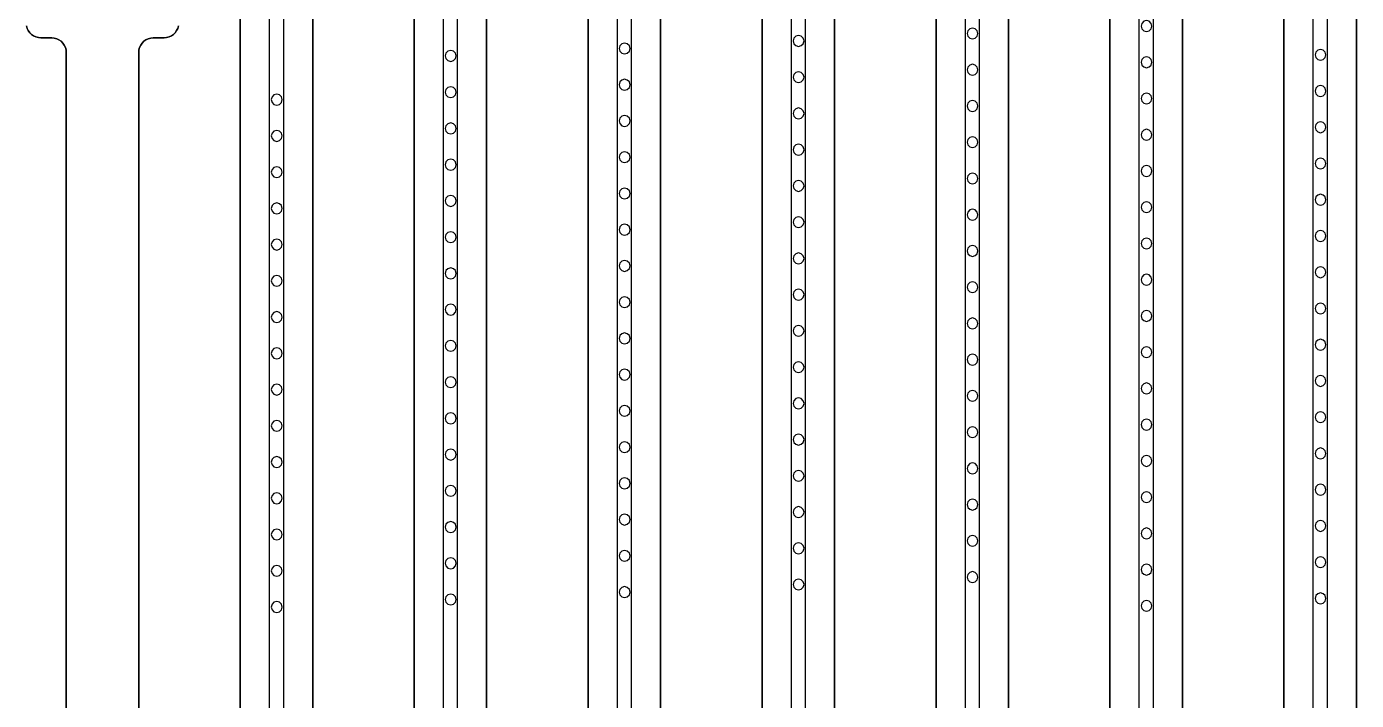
# Model space of a CAD drawing. Header units: metres. Extents: x -1550 to 1550, y -904 to 26100.
# Drawn here: x -771.5 to -588, y 6092.4 to 6185.3 of the extents above; entities that cross this region are included whole.
import ezdxf

# ---------------------------------------------------------------- set-up
doc = ezdxf.new("R2010")
doc.units = ezdxf.units.M
for name, color, linetype in [('Metal', 4, 'CONTINUOUS'), ('pattern_ionp', 7, 'CONTINUOUS'), ('Polyimide', 3, 'CONTINUOUS'), ('Polyimide_Negative', 5, 'CONTINUOUS')]:
    doc.layers.add(name, color=color, linetype=linetype)

msp = doc.modelspace()

# ---------------------------------------------------------------- linework, layer by layer
at = {"layer": 'Metal'}
for points in [[(-738, 11993.5), (-738, 5948.82)], [(-736, 5948.82), (-736, 11993.5)], [(-714, 11993.5), (-714, 5694.85)], [(-712, 5694.85), (-712, 11993.5)], [(-690, 11993.5), (-690, 5440.88)], [(-688, 5440.88), (-688, 11993.5)], [(-666, 11993.5), (-666, 5186.91)], [(-664, 5186.91), (-664, 11993.5)], [(-640, 4932.94), (-640, 11993.5), (-642, 11993.5), (-642, 11993.5), (-642, 4932.94)], [(-616, 4678.98), (-616, 11993.5), (-618, 11993.5), (-618, 11993.5), (-618, 4678.98)], [(-592, 4425.01), (-592, 11993.5), (-594, 11993.5), (-594, 11993.5), (-594, 4425.01)]]:
    msp.add_lwpolyline(points, dxfattribs=at)
at = {"layer": 'pattern_ionp'}
for points in [[(-640.21, 6184.39), (-640.31, 6184.76), (-640.59, 6185.04), (-640.96, 6185.14), (-641.34, 6185.04), (-641.61, 6184.76), (-641.71, 6184.39), (-641.61, 6184.01), (-641.34, 6183.74), (-640.96, 6183.64), (-640.59, 6183.74), (-640.31, 6184.01), (-640.21, 6184.39)], [(-616.21, 6185.42), (-616.31, 6185.79), (-616.59, 6186.07), (-616.96, 6186.17), (-617.34, 6186.07), (-617.61, 6185.79), (-617.71, 6185.42), (-617.61, 6185.04), (-617.34, 6184.77), (-616.96, 6184.67), (-616.59, 6184.77), (-616.31, 6185.04), (-616.21, 6185.42)], [(-688.21, 6182.32), (-688.31, 6182.7), (-688.59, 6182.97), (-688.96, 6183.07), (-689.34, 6182.97), (-689.61, 6182.7), (-689.71, 6182.32), (-689.61, 6181.95), (-689.34, 6181.67), (-688.96, 6181.57), (-688.59, 6181.67), (-688.31, 6181.95), (-688.21, 6182.32)], [(-664.21, 6183.36), (-664.31, 6183.73), (-664.59, 6184.01), (-664.96, 6184.11), (-665.34, 6184.01), (-665.61, 6183.73), (-665.71, 6183.36), (-665.61, 6182.98), (-665.34, 6182.71), (-664.96, 6182.61), (-664.59, 6182.71), (-664.31, 6182.98), (-664.21, 6183.36)], [(-712.21, 6181.29), (-712.31, 6181.67), (-712.59, 6181.94), (-712.96, 6182.04), (-713.34, 6181.94), (-713.61, 6181.67), (-713.71, 6181.29), (-713.61, 6180.92), (-713.34, 6180.64), (-712.96, 6180.54), (-712.59, 6180.64), (-712.31, 6180.92), (-712.21, 6181.29)], [(-616.21, 6180.42), (-616.31, 6180.79), (-616.59, 6181.07), (-616.96, 6181.17), (-617.34, 6181.07), (-617.61, 6180.79), (-617.71, 6180.42), (-617.61, 6180.04), (-617.34, 6179.77), (-616.96, 6179.67), (-616.59, 6179.77), (-616.31, 6180.04), (-616.21, 6180.42)], [(-592.21, 6181.45), (-592.31, 6181.83), (-592.59, 6182.1), (-592.96, 6182.2), (-593.34, 6182.1), (-593.61, 6181.83), (-593.71, 6181.45), (-593.61, 6181.08), (-593.34, 6180.8), (-592.96, 6180.7), (-592.59, 6180.8), (-592.31, 6181.08), (-592.21, 6181.45)], [(-640.21, 6179.39), (-640.31, 6179.76), (-640.59, 6180.04), (-640.96, 6180.14), (-641.34, 6180.04), (-641.61, 6179.76), (-641.71, 6179.39), (-641.61, 6179.01), (-641.34, 6178.74), (-640.96, 6178.64), (-640.59, 6178.74), (-640.31, 6179.01), (-640.21, 6179.39)], [(-688.21, 6177.32), (-688.31, 6177.7), (-688.59, 6177.97), (-688.96, 6178.07), (-689.34, 6177.97), (-689.61, 6177.7), (-689.71, 6177.32), (-689.61, 6176.95), (-689.34, 6176.67), (-688.96, 6176.57), (-688.59, 6176.67), (-688.31, 6176.95), (-688.21, 6177.32)], [(-664.21, 6178.36), (-664.31, 6178.73), (-664.59, 6179.01), (-664.96, 6179.11), (-665.34, 6179.01), (-665.61, 6178.73), (-665.71, 6178.36), (-665.61, 6177.98), (-665.34, 6177.71), (-664.96, 6177.61), (-664.59, 6177.71), (-664.31, 6177.98), (-664.21, 6178.36)], [(-736.21, 6175.26), (-736.31, 6175.64), (-736.59, 6175.91), (-736.96, 6176.01), (-737.34, 6175.91), (-737.61, 6175.64), (-737.71, 6175.26), (-737.61, 6174.89), (-737.34, 6174.61), (-736.96, 6174.51), (-736.59, 6174.61), (-736.31, 6174.89), (-736.21, 6175.26)], [(-712.21, 6176.29), (-712.31, 6176.67), (-712.59, 6176.94), (-712.96, 6177.04), (-713.34, 6176.94), (-713.61, 6176.67), (-713.71, 6176.29), (-713.61, 6175.92), (-713.34, 6175.64), (-712.96, 6175.54), (-712.59, 6175.64), (-712.31, 6175.92), (-712.21, 6176.29)], [(-616.21, 6175.42), (-616.31, 6175.79), (-616.59, 6176.07), (-616.96, 6176.17), (-617.34, 6176.07), (-617.61, 6175.79), (-617.71, 6175.42), (-617.61, 6175.04), (-617.34, 6174.77), (-616.96, 6174.67), (-616.59, 6174.77), (-616.31, 6175.04), (-616.21, 6175.42)], [(-592.21, 6176.45), (-592.31, 6176.83), (-592.59, 6177.1), (-592.96, 6177.2), (-593.34, 6177.1), (-593.61, 6176.83), (-593.71, 6176.45), (-593.61, 6176.08), (-593.34, 6175.8), (-592.96, 6175.7), (-592.59, 6175.8), (-592.31, 6176.08), (-592.21, 6176.45)], [(-664.21, 6173.36), (-664.31, 6173.73), (-664.59, 6174.01), (-664.96, 6174.11), (-665.34, 6174.01), (-665.61, 6173.73), (-665.71, 6173.36), (-665.61, 6172.98), (-665.34, 6172.71), (-664.96, 6172.61), (-664.59, 6172.71), (-664.31, 6172.98), (-664.21, 6173.36)], [(-640.21, 6174.39), (-640.31, 6174.76), (-640.59, 6175.04), (-640.96, 6175.14), (-641.34, 6175.04), (-641.61, 6174.76), (-641.71, 6174.39), (-641.61, 6174.01), (-641.34, 6173.74), (-640.96, 6173.64), (-640.59, 6173.74), (-640.31, 6174.01), (-640.21, 6174.39)], [(-712.21, 6171.29), (-712.31, 6171.67), (-712.59, 6171.94), (-712.96, 6172.04), (-713.34, 6171.94), (-713.61, 6171.67), (-713.71, 6171.29), (-713.61, 6170.92), (-713.34, 6170.64), (-712.96, 6170.54), (-712.59, 6170.64), (-712.31, 6170.92), (-712.21, 6171.29)], [(-688.21, 6172.32), (-688.31, 6172.7), (-688.59, 6172.97), (-688.96, 6173.07), (-689.34, 6172.97), (-689.61, 6172.7), (-689.71, 6172.32), (-689.61, 6171.95), (-689.34, 6171.67), (-688.96, 6171.57), (-688.59, 6171.67), (-688.31, 6171.95), (-688.21, 6172.32)], [(-592.21, 6171.45), (-592.31, 6171.83), (-592.59, 6172.1), (-592.96, 6172.2), (-593.34, 6172.1), (-593.61, 6171.83), (-593.71, 6171.45), (-593.61, 6171.08), (-593.34, 6170.8), (-592.96, 6170.7), (-592.59, 6170.8), (-592.31, 6171.08), (-592.21, 6171.45)], [(-736.21, 6170.26), (-736.31, 6170.64), (-736.59, 6170.91), (-736.96, 6171.01), (-737.34, 6170.91), (-737.61, 6170.64), (-737.71, 6170.26), (-737.61, 6169.89), (-737.34, 6169.61), (-736.96, 6169.51), (-736.59, 6169.61), (-736.31, 6169.89), (-736.21, 6170.26)], [(-640.21, 6169.39), (-640.31, 6169.76), (-640.59, 6170.04), (-640.96, 6170.14), (-641.34, 6170.04), (-641.61, 6169.76), (-641.71, 6169.39), (-641.61, 6169.01), (-641.34, 6168.74), (-640.96, 6168.64), (-640.59, 6168.74), (-640.31, 6169.01), (-640.21, 6169.39)], [(-616.21, 6170.42), (-616.31, 6170.79), (-616.59, 6171.07), (-616.96, 6171.17), (-617.34, 6171.07), (-617.61, 6170.79), (-617.71, 6170.42), (-617.61, 6170.04), (-617.34, 6169.77), (-616.96, 6169.67), (-616.59, 6169.77), (-616.31, 6170.04), (-616.21, 6170.42)], [(-664.21, 6168.36), (-664.31, 6168.73), (-664.59, 6169.01), (-664.96, 6169.11), (-665.34, 6169.01), (-665.61, 6168.73), (-665.71, 6168.36), (-665.61, 6167.98), (-665.34, 6167.71), (-664.96, 6167.61), (-664.59, 6167.71), (-664.31, 6167.98), (-664.21, 6168.36)], [(-712.21, 6166.29), (-712.31, 6166.67), (-712.59, 6166.94), (-712.96, 6167.04), (-713.34, 6166.94), (-713.61, 6166.67), (-713.71, 6166.29), (-713.61, 6165.92), (-713.34, 6165.64), (-712.96, 6165.54), (-712.59, 6165.64), (-712.31, 6165.92), (-712.21, 6166.29)], [(-688.21, 6167.32), (-688.31, 6167.7), (-688.59, 6167.97), (-688.96, 6168.07), (-689.34, 6167.97), (-689.61, 6167.7), (-689.71, 6167.32), (-689.61, 6166.95), (-689.34, 6166.67), (-688.96, 6166.57), (-688.59, 6166.67), (-688.31, 6166.95), (-688.21, 6167.32)], [(-592.21, 6166.45), (-592.31, 6166.83), (-592.59, 6167.1), (-592.96, 6167.2), (-593.34, 6167.1), (-593.61, 6166.83), (-593.71, 6166.45), (-593.61, 6166.08), (-593.34, 6165.8), (-592.96, 6165.7), (-592.59, 6165.8), (-592.31, 6166.08), (-592.21, 6166.45)], [(-736.21, 6165.26), (-736.31, 6165.64), (-736.59, 6165.91), (-736.96, 6166.01), (-737.34, 6165.91), (-737.61, 6165.64), (-737.71, 6165.26), (-737.61, 6164.89), (-737.34, 6164.61), (-736.96, 6164.51), (-736.59, 6164.61), (-736.31, 6164.89), (-736.21, 6165.26)], [(-640.21, 6164.39), (-640.31, 6164.76), (-640.59, 6165.04), (-640.96, 6165.14), (-641.34, 6165.04), (-641.61, 6164.76), (-641.71, 6164.39), (-641.61, 6164.01), (-641.34, 6163.74), (-640.96, 6163.64), (-640.59, 6163.74), (-640.31, 6164.01), (-640.21, 6164.39)], [(-616.21, 6165.42), (-616.31, 6165.79), (-616.59, 6166.07), (-616.96, 6166.17), (-617.34, 6166.07), (-617.61, 6165.79), (-617.71, 6165.42), (-617.61, 6165.04), (-617.34, 6164.77), (-616.96, 6164.67), (-616.59, 6164.77), (-616.31, 6165.04), (-616.21, 6165.42)], [(-688.21, 6162.32), (-688.31, 6162.7), (-688.59, 6162.97), (-688.96, 6163.07), (-689.34, 6162.97), (-689.61, 6162.7), (-689.71, 6162.32), (-689.61, 6161.95), (-689.34, 6161.67), (-688.96, 6161.57), (-688.59, 6161.67), (-688.31, 6161.95), (-688.21, 6162.32)], [(-664.21, 6163.36), (-664.31, 6163.73), (-664.59, 6164.01), (-664.96, 6164.11), (-665.34, 6164.01), (-665.61, 6163.73), (-665.71, 6163.36), (-665.61, 6162.98), (-665.34, 6162.71), (-664.96, 6162.61), (-664.59, 6162.71), (-664.31, 6162.98), (-664.21, 6163.36)], [(-736.21, 6160.26), (-736.31, 6160.64), (-736.59, 6160.91), (-736.96, 6161.01), (-737.34, 6160.91), (-737.61, 6160.64), (-737.71, 6160.26), (-737.61, 6159.89), (-737.34, 6159.61), (-736.96, 6159.51), (-736.59, 6159.61), (-736.31, 6159.89), (-736.21, 6160.26)], [(-712.21, 6161.29), (-712.31, 6161.67), (-712.59, 6161.94), (-712.96, 6162.04), (-713.34, 6161.94), (-713.61, 6161.67), (-713.71, 6161.29), (-713.61, 6160.92), (-713.34, 6160.64), (-712.96, 6160.54), (-712.59, 6160.64), (-712.31, 6160.92), (-712.21, 6161.29)], [(-616.21, 6160.42), (-616.31, 6160.79), (-616.59, 6161.07), (-616.96, 6161.17), (-617.34, 6161.07), (-617.61, 6160.79), (-617.71, 6160.42), (-617.61, 6160.04), (-617.34, 6159.77), (-616.96, 6159.67), (-616.59, 6159.77), (-616.31, 6160.04), (-616.21, 6160.42)], [(-592.21, 6161.45), (-592.31, 6161.83), (-592.59, 6162.1), (-592.96, 6162.2), (-593.34, 6162.1), (-593.61, 6161.83), (-593.71, 6161.45), (-593.61, 6161.08), (-593.34, 6160.8), (-592.96, 6160.7), (-592.59, 6160.8), (-592.31, 6161.08), (-592.21, 6161.45)], [(-664.21, 6158.36), (-664.31, 6158.73), (-664.59, 6159.01), (-664.96, 6159.11), (-665.34, 6159.01), (-665.61, 6158.73), (-665.71, 6158.36), (-665.61, 6157.98), (-665.34, 6157.71), (-664.96, 6157.61), (-664.59, 6157.71), (-664.31, 6157.98), (-664.21, 6158.36)], [(-640.21, 6159.39), (-640.31, 6159.76), (-640.59, 6160.04), (-640.96, 6160.14), (-641.34, 6160.04), (-641.61, 6159.76), (-641.71, 6159.39), (-641.61, 6159.01), (-641.34, 6158.74), (-640.96, 6158.64), (-640.59, 6158.74), (-640.31, 6159.01), (-640.21, 6159.39)], [(-688.21, 6157.32), (-688.31, 6157.7), (-688.59, 6157.97), (-688.96, 6158.07), (-689.34, 6157.97), (-689.61, 6157.7), (-689.71, 6157.32), (-689.61, 6156.95), (-689.34, 6156.67), (-688.96, 6156.57), (-688.59, 6156.67), (-688.31, 6156.95), (-688.21, 6157.32)], [(-736.21, 6155.26), (-736.31, 6155.64), (-736.59, 6155.91), (-736.96, 6156.01), (-737.34, 6155.91), (-737.61, 6155.64), (-737.71, 6155.26), (-737.61, 6154.89), (-737.34, 6154.61), (-736.96, 6154.51), (-736.59, 6154.61), (-736.31, 6154.89), (-736.21, 6155.26)], [(-712.21, 6156.29), (-712.31, 6156.67), (-712.59, 6156.94), (-712.96, 6157.04), (-713.34, 6156.94), (-713.61, 6156.67), (-713.71, 6156.29), (-713.61, 6155.92), (-713.34, 6155.64), (-712.96, 6155.54), (-712.59, 6155.64), (-712.31, 6155.92), (-712.21, 6156.29)], [(-616.21, 6155.42), (-616.31, 6155.79), (-616.59, 6156.07), (-616.96, 6156.17), (-617.34, 6156.07), (-617.61, 6155.79), (-617.71, 6155.42), (-617.61, 6155.04), (-617.34, 6154.77), (-616.96, 6154.67), (-616.59, 6154.77), (-616.31, 6155.04), (-616.21, 6155.42)], [(-592.21, 6156.45), (-592.31, 6156.83), (-592.59, 6157.1), (-592.96, 6157.2), (-593.34, 6157.1), (-593.61, 6156.83), (-593.71, 6156.45), (-593.61, 6156.08), (-593.34, 6155.8), (-592.96, 6155.7), (-592.59, 6155.8), (-592.31, 6156.08), (-592.21, 6156.45)], [(-664.21, 6153.36), (-664.31, 6153.73), (-664.59, 6154.01), (-664.96, 6154.11), (-665.34, 6154.01), (-665.61, 6153.73), (-665.71, 6153.36), (-665.61, 6152.98), (-665.34, 6152.71), (-664.96, 6152.61), (-664.59, 6152.71), (-664.31, 6152.98), (-664.21, 6153.36)], [(-640.21, 6154.39), (-640.31, 6154.76), (-640.59, 6155.04), (-640.96, 6155.14), (-641.34, 6155.04), (-641.61, 6154.76), (-641.71, 6154.39), (-641.61, 6154.01), (-641.34, 6153.74), (-640.96, 6153.64), (-640.59, 6153.74), (-640.31, 6154.01), (-640.21, 6154.39)], [(-712.21, 6151.29), (-712.31, 6151.67), (-712.59, 6151.94), (-712.96, 6152.04), (-713.34, 6151.94), (-713.61, 6151.67), (-713.71, 6151.29), (-713.61, 6150.92), (-713.34, 6150.64), (-712.96, 6150.54), (-712.59, 6150.64), (-712.31, 6150.92), (-712.21, 6151.29)], [(-688.21, 6152.32), (-688.31, 6152.7), (-688.59, 6152.97), (-688.96, 6153.07), (-689.34, 6152.97), (-689.61, 6152.7), (-689.71, 6152.32), (-689.61, 6151.95), (-689.34, 6151.67), (-688.96, 6151.57), (-688.59, 6151.67), (-688.31, 6151.95), (-688.21, 6152.32)], [(-592.21, 6151.45), (-592.31, 6151.83), (-592.59, 6152.1), (-592.96, 6152.2), (-593.34, 6152.1), (-593.61, 6151.83), (-593.71, 6151.45), (-593.61, 6151.08), (-593.34, 6150.8), (-592.96, 6150.7), (-592.59, 6150.8), (-592.31, 6151.08), (-592.21, 6151.45)], [(-736.21, 6150.26), (-736.31, 6150.64), (-736.59, 6150.91), (-736.96, 6151.01), (-737.34, 6150.91), (-737.61, 6150.64), (-737.71, 6150.26), (-737.61, 6149.89), (-737.34, 6149.61), (-736.96, 6149.51), (-736.59, 6149.61), (-736.31, 6149.89), (-736.21, 6150.26)], [(-640.21, 6149.39), (-640.31, 6149.76), (-640.59, 6150.04), (-640.96, 6150.14), (-641.34, 6150.04), (-641.61, 6149.76), (-641.71, 6149.39), (-641.61, 6149.01), (-641.34, 6148.74), (-640.96, 6148.64), (-640.59, 6148.74), (-640.31, 6149.01), (-640.21, 6149.39)], [(-616.21, 6150.42), (-616.31, 6150.79), (-616.59, 6151.07), (-616.96, 6151.17), (-617.34, 6151.07), (-617.61, 6150.79), (-617.71, 6150.42), (-617.61, 6150.04), (-617.34, 6149.77), (-616.96, 6149.67), (-616.59, 6149.77), (-616.31, 6150.04), (-616.21, 6150.42)], [(-688.21, 6147.32), (-688.31, 6147.7), (-688.59, 6147.97), (-688.96, 6148.07), (-689.34, 6147.97), (-689.61, 6147.7), (-689.71, 6147.32), (-689.61, 6146.95), (-689.34, 6146.67), (-688.96, 6146.57), (-688.59, 6146.67), (-688.31, 6146.95), (-688.21, 6147.32)], [(-664.21, 6148.36), (-664.31, 6148.73), (-664.59, 6149.01), (-664.96, 6149.11), (-665.34, 6149.01), (-665.61, 6148.73), (-665.71, 6148.36), (-665.61, 6147.98), (-665.34, 6147.71), (-664.96, 6147.61), (-664.59, 6147.71), (-664.31, 6147.98), (-664.21, 6148.36)], [(-712.21, 6146.29), (-712.31, 6146.67), (-712.59, 6146.94), (-712.96, 6147.04), (-713.34, 6146.94), (-713.61, 6146.67), (-713.71, 6146.29), (-713.61, 6145.92), (-713.34, 6145.64), (-712.96, 6145.54), (-712.59, 6145.64), (-712.31, 6145.92), (-712.21, 6146.29)], [(-592.21, 6146.45), (-592.31, 6146.83), (-592.59, 6147.1), (-592.96, 6147.2), (-593.34, 6147.1), (-593.61, 6146.83), (-593.71, 6146.45), (-593.61, 6146.08), (-593.34, 6145.8), (-592.96, 6145.7), (-592.59, 6145.8), (-592.31, 6146.08), (-592.21, 6146.45)], [(-736.21, 6145.26), (-736.31, 6145.64), (-736.59, 6145.91), (-736.96, 6146.01), (-737.34, 6145.91), (-737.61, 6145.64), (-737.71, 6145.26), (-737.61, 6144.89), (-737.34, 6144.61), (-736.96, 6144.51), (-736.59, 6144.61), (-736.31, 6144.89), (-736.21, 6145.26)], [(-640.21, 6144.39), (-640.31, 6144.76), (-640.59, 6145.04), (-640.96, 6145.14), (-641.34, 6145.04), (-641.61, 6144.76), (-641.71, 6144.39), (-641.61, 6144.01), (-641.34, 6143.74), (-640.96, 6143.64), (-640.59, 6143.74), (-640.31, 6144.01), (-640.21, 6144.39)], [(-616.21, 6145.42), (-616.31, 6145.79), (-616.59, 6146.07), (-616.96, 6146.17), (-617.34, 6146.07), (-617.61, 6145.79), (-617.71, 6145.42), (-617.61, 6145.04), (-617.34, 6144.77), (-616.96, 6144.67), (-616.59, 6144.77), (-616.31, 6145.04), (-616.21, 6145.42)], [(-688.21, 6142.32), (-688.31, 6142.7), (-688.59, 6142.97), (-688.96, 6143.07), (-689.34, 6142.97), (-689.61, 6142.7), (-689.71, 6142.32), (-689.61, 6141.95), (-689.34, 6141.67), (-688.96, 6141.57), (-688.59, 6141.67), (-688.31, 6141.95), (-688.21, 6142.32)], [(-664.21, 6143.36), (-664.31, 6143.73), (-664.59, 6144.01), (-664.96, 6144.11), (-665.34, 6144.01), (-665.61, 6143.73), (-665.71, 6143.36), (-665.61, 6142.98), (-665.34, 6142.71), (-664.96, 6142.61), (-664.59, 6142.71), (-664.31, 6142.98), (-664.21, 6143.36)], [(-736.21, 6140.26), (-736.31, 6140.64), (-736.59, 6140.91), (-736.96, 6141.01), (-737.34, 6140.91), (-737.61, 6140.64), (-737.71, 6140.26), (-737.61, 6139.89), (-737.34, 6139.61), (-736.96, 6139.51), (-736.59, 6139.61), (-736.31, 6139.89), (-736.21, 6140.26)], [(-712.21, 6141.29), (-712.31, 6141.67), (-712.59, 6141.94), (-712.96, 6142.04), (-713.34, 6141.94), (-713.61, 6141.67), (-713.71, 6141.29), (-713.61, 6140.92), (-713.34, 6140.64), (-712.96, 6140.54), (-712.59, 6140.64), (-712.31, 6140.92), (-712.21, 6141.29)], [(-616.21, 6140.42), (-616.31, 6140.79), (-616.59, 6141.07), (-616.96, 6141.17), (-617.34, 6141.07), (-617.61, 6140.79), (-617.71, 6140.42), (-617.61, 6140.04), (-617.34, 6139.77), (-616.96, 6139.67), (-616.59, 6139.77), (-616.31, 6140.04), (-616.21, 6140.42)], [(-592.21, 6141.45), (-592.31, 6141.83), (-592.59, 6142.1), (-592.96, 6142.2), (-593.34, 6142.1), (-593.61, 6141.83), (-593.71, 6141.45), (-593.61, 6141.08), (-593.34, 6140.8), (-592.96, 6140.7), (-592.59, 6140.8), (-592.31, 6141.08), (-592.21, 6141.45)], [(-664.21, 6138.36), (-664.31, 6138.73), (-664.59, 6139.01), (-664.96, 6139.11), (-665.34, 6139.01), (-665.61, 6138.73), (-665.71, 6138.36), (-665.61, 6137.98), (-665.34, 6137.71), (-664.96, 6137.61), (-664.59, 6137.71), (-664.31, 6137.98), (-664.21, 6138.36)], [(-640.21, 6139.39), (-640.31, 6139.76), (-640.59, 6140.04), (-640.96, 6140.14), (-641.34, 6140.04), (-641.61, 6139.76), (-641.71, 6139.39), (-641.61, 6139.01), (-641.34, 6138.74), (-640.96, 6138.64), (-640.59, 6138.74), (-640.31, 6139.01), (-640.21, 6139.39)], [(-688.21, 6137.32), (-688.31, 6137.7), (-688.59, 6137.97), (-688.96, 6138.07), (-689.34, 6137.97), (-689.61, 6137.7), (-689.71, 6137.32), (-689.61, 6136.95), (-689.34, 6136.67), (-688.96, 6136.57), (-688.59, 6136.67), (-688.31, 6136.95), (-688.21, 6137.32)], [(-592.21, 6136.45), (-592.31, 6136.83), (-592.59, 6137.1), (-592.96, 6137.2), (-593.34, 6137.1), (-593.61, 6136.83), (-593.71, 6136.45), (-593.61, 6136.08), (-593.34, 6135.8), (-592.96, 6135.7), (-592.59, 6135.8), (-592.31, 6136.08), (-592.21, 6136.45)], [(-736.21, 6135.26), (-736.31, 6135.64), (-736.59, 6135.91), (-736.96, 6136.01), (-737.34, 6135.91), (-737.61, 6135.64), (-737.71, 6135.26), (-737.61, 6134.89), (-737.34, 6134.61), (-736.96, 6134.51), (-736.59, 6134.61), (-736.31, 6134.89), (-736.21, 6135.26)], [(-712.21, 6136.29), (-712.31, 6136.67), (-712.59, 6136.94), (-712.96, 6137.04), (-713.34, 6136.94), (-713.61, 6136.67), (-713.71, 6136.29), (-713.61, 6135.92), (-713.34, 6135.64), (-712.96, 6135.54), (-712.59, 6135.64), (-712.31, 6135.92), (-712.21, 6136.29)], [(-616.21, 6135.42), (-616.31, 6135.79), (-616.59, 6136.07), (-616.96, 6136.17), (-617.34, 6136.07), (-617.61, 6135.79), (-617.71, 6135.42), (-617.61, 6135.04), (-617.34, 6134.77), (-616.96, 6134.67), (-616.59, 6134.77), (-616.31, 6135.04), (-616.21, 6135.42)], [(-664.21, 6133.36), (-664.31, 6133.73), (-664.59, 6134.01), (-664.96, 6134.11), (-665.34, 6134.01), (-665.61, 6133.73), (-665.71, 6133.36), (-665.61, 6132.98), (-665.34, 6132.71), (-664.96, 6132.61), (-664.59, 6132.71), (-664.31, 6132.98), (-664.21, 6133.36)], [(-640.21, 6134.39), (-640.31, 6134.76), (-640.59, 6135.04), (-640.96, 6135.14), (-641.34, 6135.04), (-641.61, 6134.76), (-641.71, 6134.39), (-641.61, 6134.01), (-641.34, 6133.74), (-640.96, 6133.64), (-640.59, 6133.74), (-640.31, 6134.01), (-640.21, 6134.39)], [(-712.21, 6131.29), (-712.31, 6131.67), (-712.59, 6131.94), (-712.96, 6132.04), (-713.34, 6131.94), (-713.61, 6131.67), (-713.71, 6131.29), (-713.61, 6130.92), (-713.34, 6130.64), (-712.96, 6130.54), (-712.59, 6130.64), (-712.31, 6130.92), (-712.21, 6131.29)], [(-688.21, 6132.32), (-688.31, 6132.7), (-688.59, 6132.97), (-688.96, 6133.07), (-689.34, 6132.97), (-689.61, 6132.7), (-689.71, 6132.32), (-689.61, 6131.95), (-689.34, 6131.67), (-688.96, 6131.57), (-688.59, 6131.67), (-688.31, 6131.95), (-688.21, 6132.32)], [(-592.21, 6131.45), (-592.31, 6131.83), (-592.59, 6132.1), (-592.96, 6132.2), (-593.34, 6132.1), (-593.61, 6131.83), (-593.71, 6131.45), (-593.61, 6131.08), (-593.34, 6130.8), (-592.96, 6130.7), (-592.59, 6130.8), (-592.31, 6131.08), (-592.21, 6131.45)], [(-736.21, 6130.26), (-736.31, 6130.64), (-736.59, 6130.91), (-736.96, 6131.01), (-737.34, 6130.91), (-737.61, 6130.64), (-737.71, 6130.26), (-737.61, 6129.89), (-737.34, 6129.61), (-736.96, 6129.51), (-736.59, 6129.61), (-736.31, 6129.89), (-736.21, 6130.26)], [(-640.21, 6129.39), (-640.31, 6129.76), (-640.59, 6130.04), (-640.96, 6130.14), (-641.34, 6130.04), (-641.61, 6129.76), (-641.71, 6129.39), (-641.61, 6129.01), (-641.34, 6128.74), (-640.96, 6128.64), (-640.59, 6128.74), (-640.31, 6129.01), (-640.21, 6129.39)], [(-616.21, 6130.42), (-616.31, 6130.79), (-616.59, 6131.07), (-616.96, 6131.17), (-617.34, 6131.07), (-617.61, 6130.79), (-617.71, 6130.42), (-617.61, 6130.04), (-617.34, 6129.77), (-616.96, 6129.67), (-616.59, 6129.77), (-616.31, 6130.04), (-616.21, 6130.42)], [(-688.21, 6127.32), (-688.31, 6127.7), (-688.59, 6127.97), (-688.96, 6128.07), (-689.34, 6127.97), (-689.61, 6127.7), (-689.71, 6127.32), (-689.61, 6126.95), (-689.34, 6126.67), (-688.96, 6126.57), (-688.59, 6126.67), (-688.31, 6126.95), (-688.21, 6127.32)], [(-664.21, 6128.36), (-664.31, 6128.73), (-664.59, 6129.01), (-664.96, 6129.11), (-665.34, 6129.01), (-665.61, 6128.73), (-665.71, 6128.36), (-665.61, 6127.98), (-665.34, 6127.71), (-664.96, 6127.61), (-664.59, 6127.71), (-664.31, 6127.98), (-664.21, 6128.36)], [(-712.21, 6126.29), (-712.31, 6126.67), (-712.59, 6126.94), (-712.96, 6127.04), (-713.34, 6126.94), (-713.61, 6126.67), (-713.71, 6126.29), (-713.61, 6125.92), (-713.34, 6125.64), (-712.96, 6125.54), (-712.59, 6125.64), (-712.31, 6125.92), (-712.21, 6126.29)], [(-616.21, 6125.42), (-616.31, 6125.79), (-616.59, 6126.07), (-616.96, 6126.17), (-617.34, 6126.07), (-617.61, 6125.79), (-617.71, 6125.42), (-617.61, 6125.04), (-617.34, 6124.77), (-616.96, 6124.67), (-616.59, 6124.77), (-616.31, 6125.04), (-616.21, 6125.42)], [(-592.21, 6126.45), (-592.31, 6126.83), (-592.59, 6127.1), (-592.96, 6127.2), (-593.34, 6127.1), (-593.61, 6126.83), (-593.71, 6126.45), (-593.61, 6126.08), (-593.34, 6125.8), (-592.96, 6125.7), (-592.59, 6125.8), (-592.31, 6126.08), (-592.21, 6126.45)], [(-736.21, 6125.26), (-736.31, 6125.64), (-736.59, 6125.91), (-736.96, 6126.01), (-737.34, 6125.91), (-737.61, 6125.64), (-737.71, 6125.26), (-737.61, 6124.89), (-737.34, 6124.61), (-736.96, 6124.51), (-736.59, 6124.61), (-736.31, 6124.89), (-736.21, 6125.26)], [(-640.21, 6124.39), (-640.31, 6124.76), (-640.59, 6125.04), (-640.96, 6125.14), (-641.34, 6125.04), (-641.61, 6124.76), (-641.71, 6124.39), (-641.61, 6124.01), (-641.34, 6123.74), (-640.96, 6123.64), (-640.59, 6123.74), (-640.31, 6124.01), (-640.21, 6124.39)], [(-688.21, 6122.32), (-688.31, 6122.7), (-688.59, 6122.97), (-688.96, 6123.07), (-689.34, 6122.97), (-689.61, 6122.7), (-689.71, 6122.32), (-689.61, 6121.95), (-689.34, 6121.67), (-688.96, 6121.57), (-688.59, 6121.67), (-688.31, 6121.95), (-688.21, 6122.32)], [(-664.21, 6123.36), (-664.31, 6123.73), (-664.59, 6124.01), (-664.96, 6124.11), (-665.34, 6124.01), (-665.61, 6123.73), (-665.71, 6123.36), (-665.61, 6122.98), (-665.34, 6122.71), (-664.96, 6122.61), (-664.59, 6122.71), (-664.31, 6122.98), (-664.21, 6123.36)], [(-736.21, 6120.26), (-736.31, 6120.64), (-736.59, 6120.91), (-736.96, 6121.01), (-737.34, 6120.91), (-737.61, 6120.64), (-737.71, 6120.26), (-737.61, 6119.89), (-737.34, 6119.61), (-736.96, 6119.51), (-736.59, 6119.61), (-736.31, 6119.89), (-736.21, 6120.26)], [(-712.21, 6121.29), (-712.31, 6121.67), (-712.59, 6121.94), (-712.96, 6122.04), (-713.34, 6121.94), (-713.61, 6121.67), (-713.71, 6121.29), (-713.61, 6120.92), (-713.34, 6120.64), (-712.96, 6120.54), (-712.59, 6120.64), (-712.31, 6120.92), (-712.21, 6121.29)], [(-616.21, 6120.42), (-616.31, 6120.79), (-616.59, 6121.07), (-616.96, 6121.17), (-617.34, 6121.07), (-617.61, 6120.79), (-617.71, 6120.42), (-617.61, 6120.04), (-617.34, 6119.77), (-616.96, 6119.67), (-616.59, 6119.77), (-616.31, 6120.04), (-616.21, 6120.42)], [(-592.21, 6121.45), (-592.31, 6121.83), (-592.59, 6122.1), (-592.96, 6122.2), (-593.34, 6122.1), (-593.61, 6121.83), (-593.71, 6121.45), (-593.61, 6121.08), (-593.34, 6120.8), (-592.96, 6120.7), (-592.59, 6120.8), (-592.31, 6121.08), (-592.21, 6121.45)], [(-664.21, 6118.36), (-664.31, 6118.73), (-664.59, 6119.01), (-664.96, 6119.11), (-665.34, 6119.01), (-665.61, 6118.73), (-665.71, 6118.36), (-665.61, 6117.98), (-665.34, 6117.71), (-664.96, 6117.61), (-664.59, 6117.71), (-664.31, 6117.98), (-664.21, 6118.36)], [(-640.21, 6119.39), (-640.31, 6119.76), (-640.59, 6120.04), (-640.96, 6120.14), (-641.34, 6120.04), (-641.61, 6119.76), (-641.71, 6119.39), (-641.61, 6119.01), (-641.34, 6118.74), (-640.96, 6118.64), (-640.59, 6118.74), (-640.31, 6119.01), (-640.21, 6119.39)], [(-712.21, 6116.29), (-712.31, 6116.67), (-712.59, 6116.94), (-712.96, 6117.04), (-713.34, 6116.94), (-713.61, 6116.67), (-713.71, 6116.29), (-713.61, 6115.92), (-713.34, 6115.64), (-712.96, 6115.54), (-712.59, 6115.64), (-712.31, 6115.92), (-712.21, 6116.29)], [(-688.21, 6117.32), (-688.31, 6117.7), (-688.59, 6117.97), (-688.96, 6118.07), (-689.34, 6117.97), (-689.61, 6117.7), (-689.71, 6117.32), (-689.61, 6116.95), (-689.34, 6116.67), (-688.96, 6116.57), (-688.59, 6116.67), (-688.31, 6116.95), (-688.21, 6117.32)], [(-592.21, 6116.45), (-592.31, 6116.83), (-592.59, 6117.1), (-592.96, 6117.2), (-593.34, 6117.1), (-593.61, 6116.83), (-593.71, 6116.45), (-593.61, 6116.08), (-593.34, 6115.8), (-592.96, 6115.7), (-592.59, 6115.8), (-592.31, 6116.08), (-592.21, 6116.45)], [(-736.21, 6115.26), (-736.31, 6115.64), (-736.59, 6115.91), (-736.96, 6116.01), (-737.34, 6115.91), (-737.61, 6115.64), (-737.71, 6115.26), (-737.61, 6114.89), (-737.34, 6114.61), (-736.96, 6114.51), (-736.59, 6114.61), (-736.31, 6114.89), (-736.21, 6115.26)], [(-640.21, 6114.39), (-640.31, 6114.76), (-640.59, 6115.04), (-640.96, 6115.14), (-641.34, 6115.04), (-641.61, 6114.76), (-641.71, 6114.39), (-641.61, 6114.01), (-641.34, 6113.74), (-640.96, 6113.64), (-640.59, 6113.74), (-640.31, 6114.01), (-640.21, 6114.39)], [(-616.21, 6115.42), (-616.31, 6115.79), (-616.59, 6116.07), (-616.96, 6116.17), (-617.34, 6116.07), (-617.61, 6115.79), (-617.71, 6115.42), (-617.61, 6115.04), (-617.34, 6114.77), (-616.96, 6114.67), (-616.59, 6114.77), (-616.31, 6115.04), (-616.21, 6115.42)], [(-664.21, 6113.36), (-664.31, 6113.73), (-664.59, 6114.01), (-664.96, 6114.11), (-665.34, 6114.01), (-665.61, 6113.73), (-665.71, 6113.36), (-665.61, 6112.98), (-665.34, 6112.71), (-664.96, 6112.61), (-664.59, 6112.71), (-664.31, 6112.98), (-664.21, 6113.36)], [(-712.21, 6111.29), (-712.31, 6111.67), (-712.59, 6111.94), (-712.96, 6112.04), (-713.34, 6111.94), (-713.61, 6111.67), (-713.71, 6111.29), (-713.61, 6110.92), (-713.34, 6110.64), (-712.96, 6110.54), (-712.59, 6110.64), (-712.31, 6110.92), (-712.21, 6111.29)], [(-688.21, 6112.32), (-688.31, 6112.7), (-688.59, 6112.97), (-688.96, 6113.07), (-689.34, 6112.97), (-689.61, 6112.7), (-689.71, 6112.32), (-689.61, 6111.95), (-689.34, 6111.67), (-688.96, 6111.57), (-688.59, 6111.67), (-688.31, 6111.95), (-688.21, 6112.32)], [(-592.21, 6111.45), (-592.31, 6111.83), (-592.59, 6112.1), (-592.96, 6112.2), (-593.34, 6112.1), (-593.61, 6111.83), (-593.71, 6111.45), (-593.61, 6111.08), (-593.34, 6110.8), (-592.96, 6110.7), (-592.59, 6110.8), (-592.31, 6111.08), (-592.21, 6111.45)], [(-736.21, 6110.26), (-736.31, 6110.64), (-736.59, 6110.91), (-736.96, 6111.01), (-737.34, 6110.91), (-737.61, 6110.64), (-737.71, 6110.26), (-737.61, 6109.89), (-737.34, 6109.61), (-736.96, 6109.51), (-736.59, 6109.61), (-736.31, 6109.89), (-736.21, 6110.26)], [(-640.21, 6109.39), (-640.31, 6109.76), (-640.59, 6110.04), (-640.96, 6110.14), (-641.34, 6110.04), (-641.61, 6109.76), (-641.71, 6109.39), (-641.61, 6109.01), (-641.34, 6108.74), (-640.96, 6108.64), (-640.59, 6108.74), (-640.31, 6109.01), (-640.21, 6109.39)], [(-616.21, 6110.42), (-616.31, 6110.79), (-616.59, 6111.07), (-616.96, 6111.17), (-617.34, 6111.07), (-617.61, 6110.79), (-617.71, 6110.42), (-617.61, 6110.04), (-617.34, 6109.77), (-616.96, 6109.67), (-616.59, 6109.77), (-616.31, 6110.04), (-616.21, 6110.42)], [(-688.21, 6107.32), (-688.31, 6107.7), (-688.59, 6107.97), (-688.96, 6108.07), (-689.34, 6107.97), (-689.61, 6107.7), (-689.71, 6107.32), (-689.61, 6106.95), (-689.34, 6106.67), (-688.96, 6106.57), (-688.59, 6106.67), (-688.31, 6106.95), (-688.21, 6107.32)], [(-664.21, 6108.36), (-664.31, 6108.73), (-664.59, 6109.01), (-664.96, 6109.11), (-665.34, 6109.01), (-665.61, 6108.73), (-665.71, 6108.36), (-665.61, 6107.98), (-665.34, 6107.71), (-664.96, 6107.61), (-664.59, 6107.71), (-664.31, 6107.98), (-664.21, 6108.36)], [(-736.21, 6105.26), (-736.31, 6105.64), (-736.59, 6105.91), (-736.96, 6106.01), (-737.34, 6105.91), (-737.61, 6105.64), (-737.71, 6105.26), (-737.61, 6104.89), (-737.34, 6104.61), (-736.96, 6104.51), (-736.59, 6104.61), (-736.31, 6104.89), (-736.21, 6105.26)], [(-712.21, 6106.29), (-712.31, 6106.67), (-712.59, 6106.94), (-712.96, 6107.04), (-713.34, 6106.94), (-713.61, 6106.67), (-713.71, 6106.29), (-713.61, 6105.92), (-713.34, 6105.64), (-712.96, 6105.54), (-712.59, 6105.64), (-712.31, 6105.92), (-712.21, 6106.29)], [(-616.21, 6105.42), (-616.31, 6105.79), (-616.59, 6106.07), (-616.96, 6106.17), (-617.34, 6106.07), (-617.61, 6105.79), (-617.71, 6105.42), (-617.61, 6105.04), (-617.34, 6104.77), (-616.96, 6104.67), (-616.59, 6104.77), (-616.31, 6105.04), (-616.21, 6105.42)], [(-592.21, 6106.45), (-592.31, 6106.83), (-592.59, 6107.1), (-592.96, 6107.2), (-593.34, 6107.1), (-593.61, 6106.83), (-593.71, 6106.45), (-593.61, 6106.08), (-593.34, 6105.8), (-592.96, 6105.7), (-592.59, 6105.8), (-592.31, 6106.08), (-592.21, 6106.45)]]:
    msp.add_lwpolyline(points, close=True, dxfattribs=at)
at = {"layer": 'Polyimide'}
for points in [[(-742, 5952.82), (-742, 11978.5)], [(-732, 11978.5), (-732, 5952.82)], [(-718, 5698.85), (-718, 11978.5)], [(-708, 11978.5), (-708, 5698.85)], [(-694, 5444.88), (-694, 11978.5)], [(-684, 11978.5), (-684, 5444.88)], [(-670, 5190.91), (-670, 11978.5)], [(-660, 11978.5), (-660, 5190.91)], [(-646, 4936.94), (-646, 11978.5)], [(-636, 11978.5), (-636, 4936.94)], [(-622, 4682.98), (-622, 11978.5)], [(-612, 11978.5), (-612, 4682.98)], [(-598, 4429.01), (-598, 11978.5)], [(-588, 11978.5), (-588, 4429.01)], [(-766, 5933.79), (-766, 6181.79), (-766.03, 6182.13), (-766.12, 6182.47), (-766.27, 6182.79), (-766.47, 6183.07), (-766.71, 6183.32), (-767, 6183.52), (-767.32, 6183.67), (-767.65, 6183.76), (-768, 6183.79), (-769.5, 6183.79), (-769.85, 6183.82), (-770.18, 6183.91), (-770.5, 6184.05), (-770.79, 6184.25), (-771.03, 6184.5), (-771.23, 6184.79), (-771.38, 6185.1), (-771.47, 6185.44)], [(-750.53, 6185.44), (-750.62, 6185.1), (-750.77, 6184.79), (-750.97, 6184.5), (-751.21, 6184.25), (-751.5, 6184.05), (-751.82, 6183.91), (-752.15, 6183.82), (-752.5, 6183.79), (-754, 6183.79), (-754.35, 6183.76), (-754.68, 6183.67), (-755, 6183.52), (-755.29, 6183.32), (-755.53, 6183.07), (-755.73, 6182.79), (-755.88, 6182.47), (-755.97, 6182.13), (-756, 6181.79), (-756, 5933.79)]]:
    msp.add_lwpolyline(points, dxfattribs=at)
at = {"layer": 'Polyimide_Negative'}
for points in [[(-742, 11978.5), (-742, 5952.82)], [(-732, 5952.82), (-732, 11978.5)], [(-718, 11978.5), (-718, 5698.85)], [(-708, 5698.85), (-708, 11978.5)], [(-694, 11978.5), (-694, 5444.88)], [(-684, 5444.88), (-684, 11978.5)], [(-670, 11978.5), (-670, 5190.91)], [(-660, 5190.91), (-660, 11978.5)], [(-646, 11978.5), (-646, 4936.94)], [(-636, 4936.94), (-636, 11978.5)], [(-622, 11978.5), (-622, 4682.98)], [(-612, 4682.98), (-612, 11978.5)], [(-598, 11978.5), (-598, 4429.01)], [(-588, 4429.01), (-588, 11978.5)], [(-771.47, 6185.44), (-771.38, 6185.1), (-771.23, 6184.79), (-771.03, 6184.5), (-770.79, 6184.25), (-770.5, 6184.05), (-770.18, 6183.91), (-769.85, 6183.82), (-769.5, 6183.79), (-768, 6183.79), (-767.65, 6183.76), (-767.32, 6183.67), (-767, 6183.52), (-766.71, 6183.32), (-766.47, 6183.07), (-766.27, 6182.79), (-766.12, 6182.47), (-766.03, 6182.13), (-766, 6181.79), (-766, 5933.79)], [(-756, 5933.79), (-756, 6181.79), (-755.97, 6182.13), (-755.88, 6182.47), (-755.73, 6182.79), (-755.53, 6183.07), (-755.29, 6183.32), (-755, 6183.52), (-754.68, 6183.67), (-754.35, 6183.76), (-754, 6183.79), (-752.5, 6183.79), (-752.15, 6183.82), (-751.82, 6183.91), (-751.5, 6184.05), (-751.21, 6184.25), (-750.97, 6184.5), (-750.77, 6184.79), (-750.62, 6185.1), (-750.53, 6185.44)]]:
    msp.add_lwpolyline(points, dxfattribs=at)

doc.saveas('drawing.dxf')
